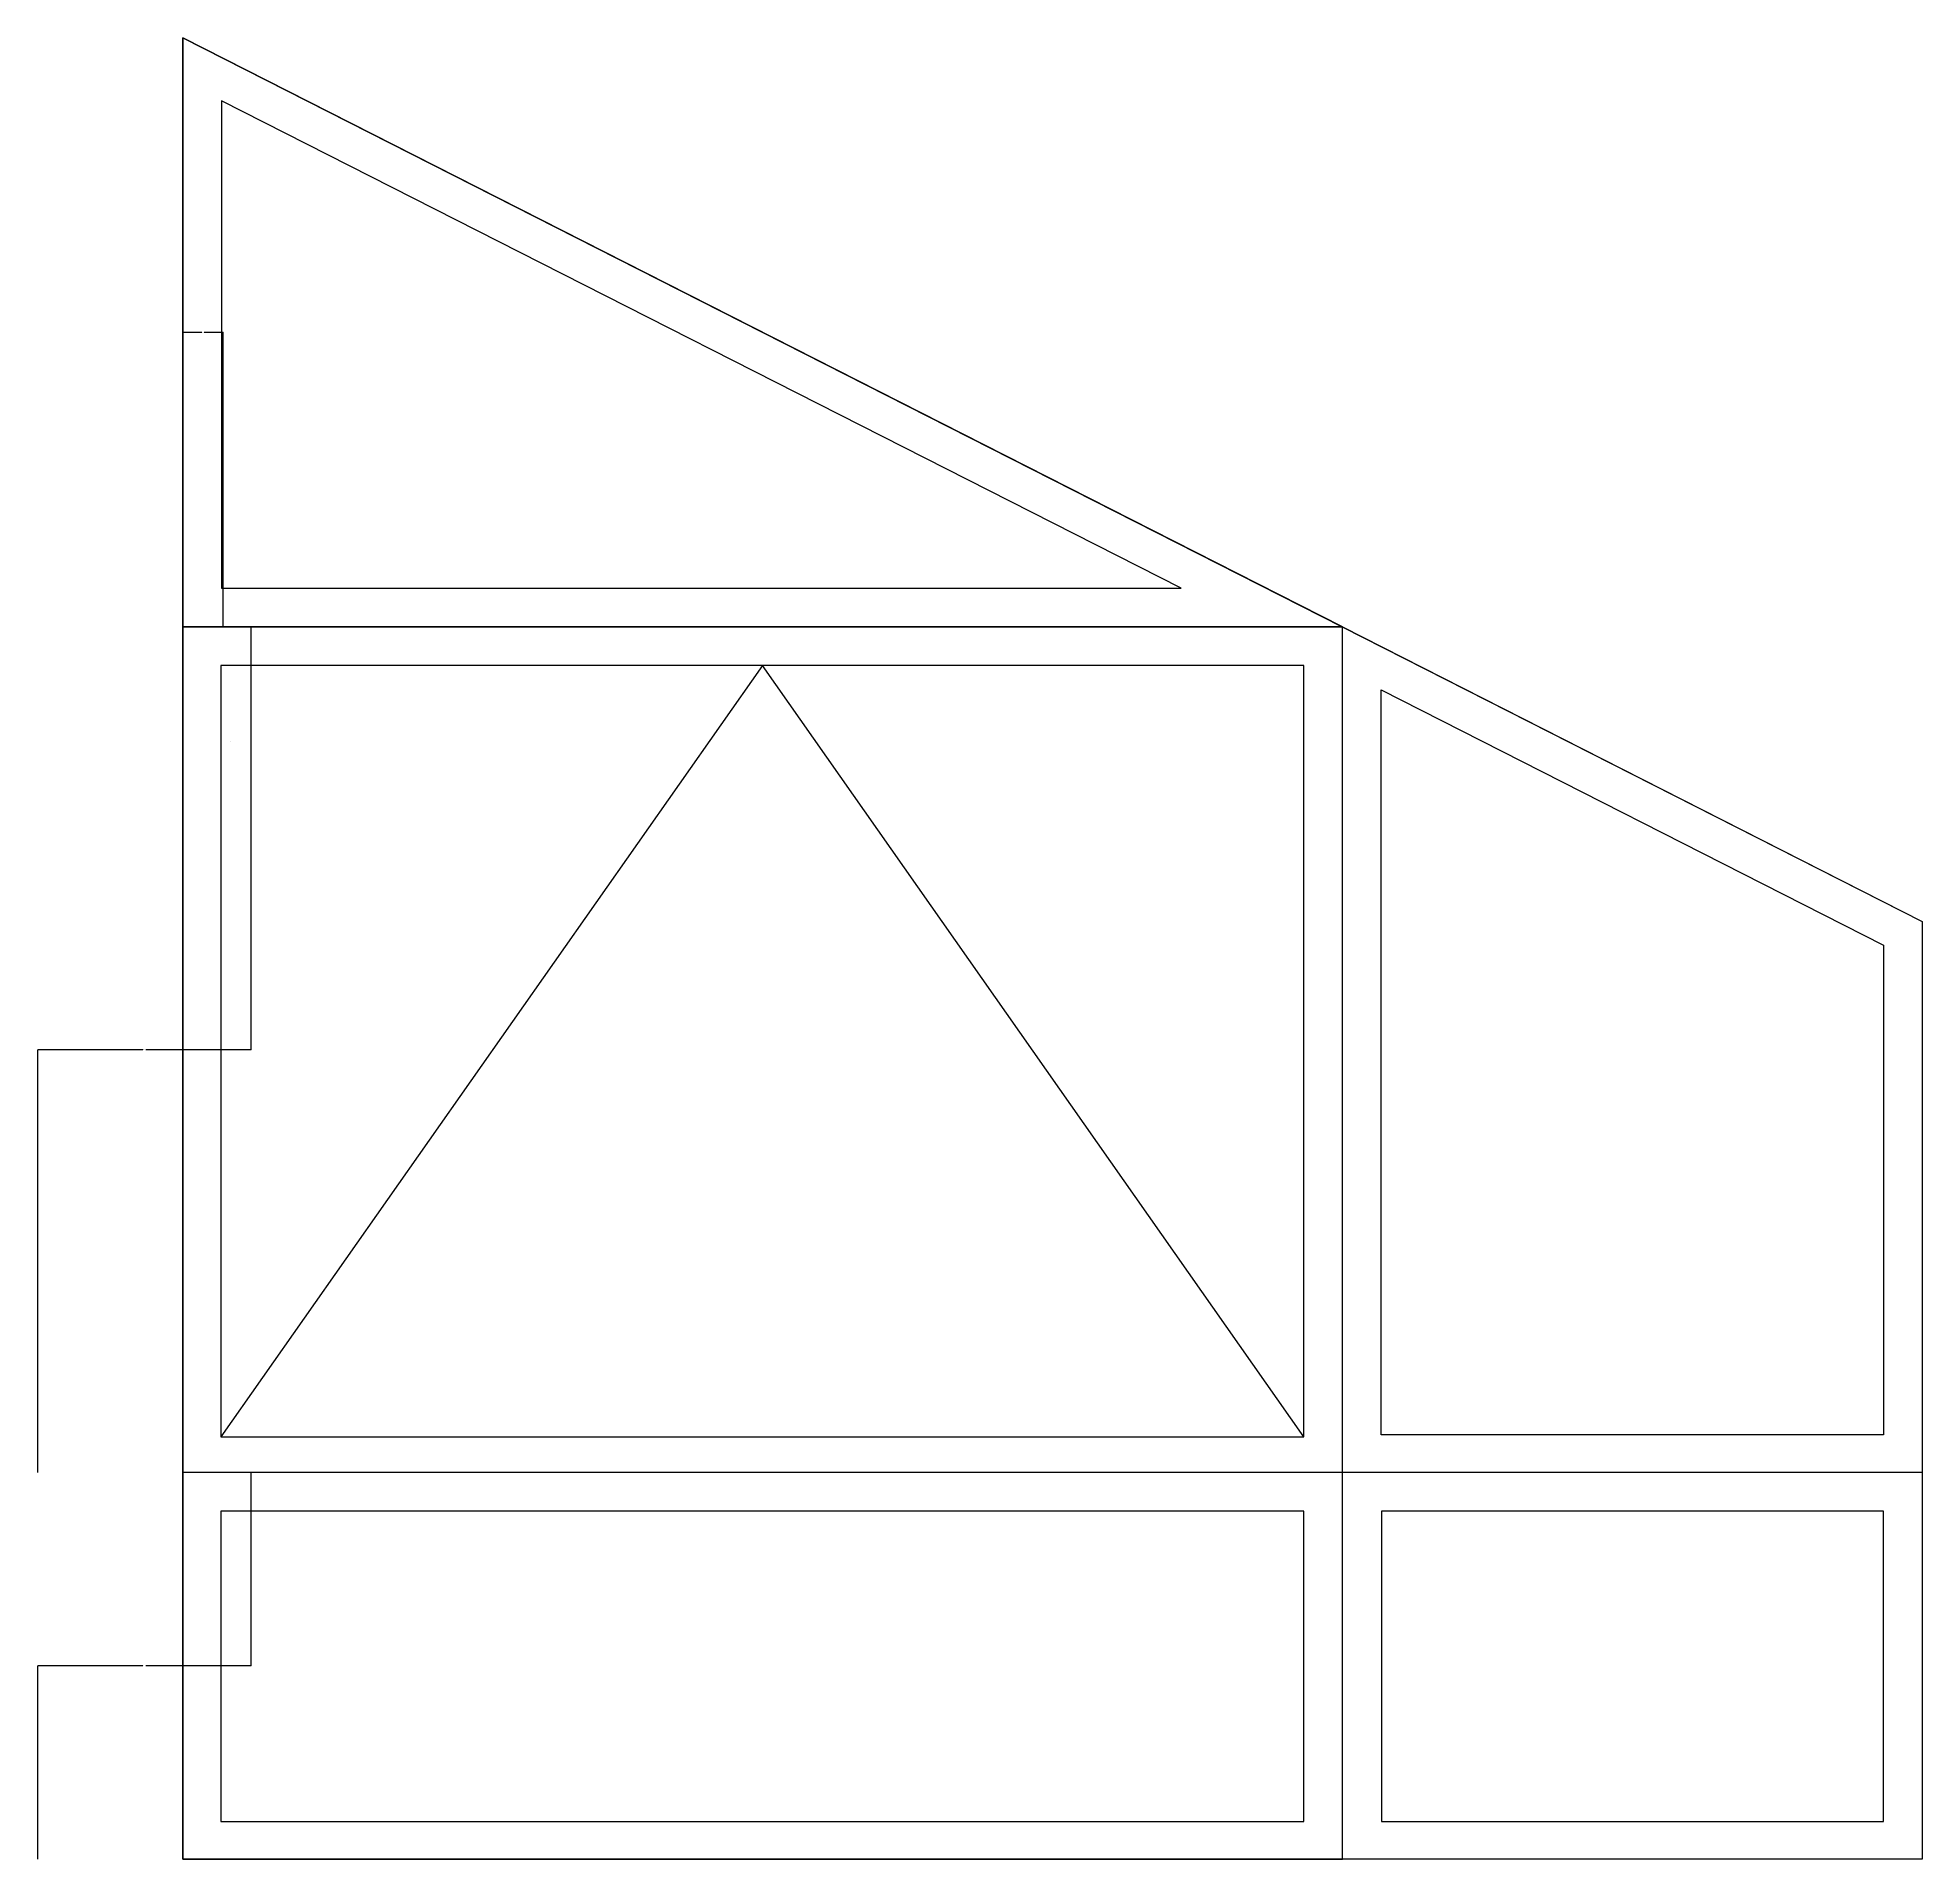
# Model space of a CAD drawing. Header units: metres. Extents: x 46426 to 130526, y 61608 to 121008.
# Drawn here: x 97157 to 101057, y 90309 to 94078 of the extents above; entities that cross this region are included whole.
import ezdxf

# ---------------------------------------------------------------- set-up
doc = ezdxf.new("R2010")
doc.units = ezdxf.units.M
doc.layers.add('PUB_DIM', color=3, linetype='Continuous')
doc.layers.add('WINDOW', color=7, linetype='Continuous')
doc.dimstyles.get("Standard").update_dxf_attribs({"dimtxt": 2.5, "dimasz": 2.5, "dimexe": 1.25, "dimexo": 0.625, "dimtad": 1, "dimcen": 2.5, "dimazin": 3, "dimtfac": 1, "dimtmove": 0, "dimatfit": 3})

# ---------------------------------------------------------------- blocks, each defined once
blk = doc.blocks.new('*D155')
for p, q in [((97457, 94077.5), (97457, 92193.05)), ((97456.75, 92193.05), (97456.5, 92193.05)), ((97457, 90308.59), (97457, 92193.05)), ((97457, 92193.05), (97457, 92193.05)), ((97457.25, 92193.05), (97457.5, 92193.05))]:
    blk.add_line(p, q)
at = {"layer": 'Defpoints'}
for p in [(97457, 94077.5), (97457, 92193.05), (97457, 90308.59)]:
    blk.add_point(p, dxfattribs=at)
at = {"layer": 'PUB_DIM', "insert": (97457, 92194.175), "char_height": 1, "attachment_point": 5}
blk.add_mtext('0', dxfattribs=at)
blk = doc.blocks.new('*D158')
for p, q in [((97457, 94077.5), (97457, 93467.98)), ((97457.25, 93467.98), (97496.34, 93467.98)), ((97501.34, 93467.98), (97540.43, 93467.98)), ((97540.68, 92858.46), (97540.68, 93467.98))]:
    blk.add_line(p, q)
at = {"layer": 'Defpoints'}
for p in [(97457, 94077.5), (97457, 93467.98), (97540.68, 92858.46)]:
    blk.add_point(p, dxfattribs=at)
at = {"layer": 'PUB_DIM', "insert": (97498.84, 93467.98), "char_height": 1, "attachment_point": 5}
blk.add_mtext('83,68', dxfattribs=at)
blk = doc.blocks.new('*D159')
for p, q in [((97598.12, 92858.46), (97598.12, 91983.52)), ((97374.56, 91983.52), (97156.75, 91983.52)), ((97157, 91108.59), (97157, 91983.52)), ((97598.37, 91983.52), (97380.56, 91983.52))]:
    blk.add_line(p, q)
at = {"layer": 'Defpoints'}
for p in [(97598.12, 92858.46), (97598.12, 91983.52), (97157, 91108.59)]:
    blk.add_point(p, dxfattribs=at)
at = {"layer": 'PUB_DIM', "insert": (97377.56, 91983.52), "char_height": 1, "attachment_point": 5}
blk.add_mtext('441,12', dxfattribs=at)
blk = doc.blocks.new('*D162')
for p, q in [((97598.12, 91108.59), (97598.12, 90708.59)), ((97374.56, 90708.59), (97156.75, 90708.59)), ((97157, 90308.59), (97157, 90708.59)), ((97598.37, 90708.59), (97380.56, 90708.59))]:
    blk.add_line(p, q)
at = {"layer": 'Defpoints'}
for p in [(97598.12, 91108.59), (97598.12, 90708.59), (97157, 90308.59)]:
    blk.add_point(p, dxfattribs=at)
at = {"layer": 'PUB_DIM', "insert": (97377.56, 90708.59), "char_height": 1, "attachment_point": 5}
blk.add_mtext('441,12', dxfattribs=at)

msp = doc.modelspace()

# ---------------------------------------------------------------- linework, layer by layer
at = {"layer": 'WINDOW'}
for p, q in [((99857, 92858.46), (97457, 92858.46)), ((99857, 90308.59), (99857, 92858.46)), ((97556, 92620.77), (97556, 92620.77)), ((101057, 91108.59), (97457, 91108.59))]:
    msp.add_line(p, q, dxfattribs=at)
for points in [[(101057, 90308.59), (97457, 90308.59), (97457, 94077.5), (101057, 92248.93)], [(99857, 92858.46), (97457, 94077.5), (97457, 92858.46)], [(99522.85, 92938.46), (97537, 93947.14), (97537, 92938.46)], [(99857, 92858.46), (97457, 92858.46), (97457, 90308.59), (99857, 90308.59)], [(99857, 92858.46), (101057, 92248.93), (101057, 90308.59), (99857, 90308.59)], [(99777, 92778.46), (97536, 92778.46), (97536, 91182.59), (99777, 91182.59)], [(99937, 92728.09), (100977, 92199.84), (100977, 91186.59), (99937, 91186.59)], [(99777, 91028.59), (97536, 91028.59), (97536, 90386.73), (99777, 90386.73)], [(100977, 91028.59), (99938, 91028.59), (99938, 90386.73), (100977, 90386.73)]]:
    msp.add_lwpolyline(points, close=True, dxfattribs=at)
msp.add_lwpolyline([(99777, 91182.59), (98656.5, 92778.46), (97536, 91182.59)], dxfattribs=at)

# ---------------------------------------------------------------- dimensions: what is measured, and where the dimension line sits
at = {"layer": 'PUB_DIM'}
for base, p1, p2, picture, middle in [((97457, 92193.05), (97457, 94077.5), (97457, 90308.59), '*D155', (97457, 92194.175)), ((97457, 93467.98), (97457, 94077.5), (97540.68, 92858.46), '*D158', (97498.84, 93467.98)), ((97598.12, 91983.52), (97598.12, 92858.46), (97157, 91108.59), '*D159', (97377.56, 91983.52)), ((97598.12, 90708.59), (97598.12, 91108.59), (97157, 90308.59), '*D162', (97377.56, 90708.59))]:
    dim = msp.add_linear_dim(base=base, p1=p1, p2=p2, dimstyle='Standard', dxfattribs=at)
    dim.commit()
    dim.dimension.update_dxf_attribs({"geometry": picture, "text_midpoint": middle})

doc.saveas('drawing.dxf')
